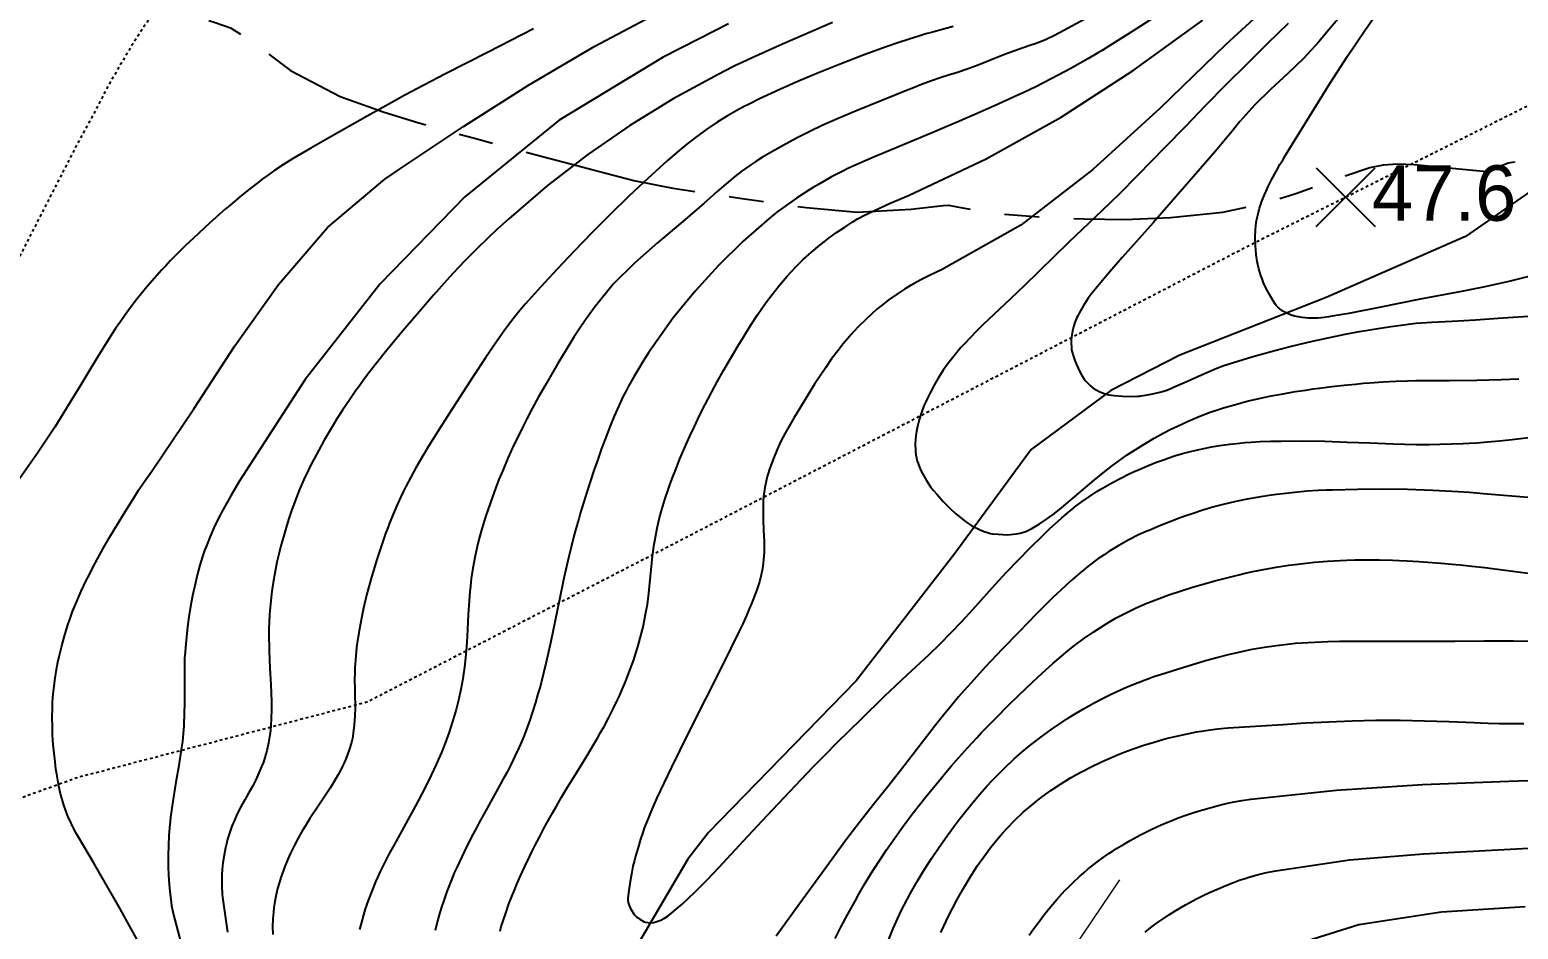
# Model space of a CAD drawing. Header units: millimetres. Extents: x 156921 to 159642, y 477538 to 479586.
# Drawn here: x 157531.8 to 157585.4, y 479142.4 to 479174.8 of the extents above; entities that cross this region are included whole.
import ezdxf

# ---------------------------------------------------------------- set-up
doc = ezdxf.new("R2010")
doc.units = ezdxf.units.MM
doc.header["$MEASUREMENT"] = 0
for name, pattern in [('5M2P5', [7.5, 5, -2.5]), ('A-CENTR01', [2, 1.25, -0.25, 0.25, -0.25]), ('DGN Style 3', [0.047061, 0.033615, -0.013446])]:
    doc.linetypes.add(name, pattern=pattern)
for name, color, linetype, transparency in [('A0023119', 16, '5M2P5', 0.6), ('E0022112', 146, 'Continuous', 0.6), ('F0017111', 94, 'Continuous', 0.6), ('F0017114', 80, 'Continuous', 0.6), ('F0027132', 56, 'Continuous', 0.6), ('F0027217', 56, 'Continuous', 0.6)]:
    doc.layers.add(name, color=color, linetype=linetype, transparency=transparency)
doc.layers.add('용지경계', color=222, linetype='Continuous')
doc.layers.add('평면-임시폴대', color=136, linetype='Continuous', lineweight=9)
doc.styles.add('HM 6_일반문자', font='BAREUNDOTUMPRO1.TTF')

# ---------------------------------------------------------------- blocks, each defined once
blk = doc.blocks.new('F0027217')
at = {"layer": 'F0027217'}
for points in [[(-0.707, 0.707), (0.707, -0.707)], [(-0.707, -0.707), (0.707, 0.707)]]:
    blk.add_lwpolyline(points, dxfattribs=at)

msp = doc.modelspace()

# ---------------------------------------------------------------- linework, layer by layer
at = {"layer": 'A0023119', "linetype": 'DGN Style 3', "transparency": 33554521, "flags": 128}
for points in [[(157579.074, 479330.376), (157578.047, 479326.236), (157577.348, 479322.314), (157576.724, 479316.971), (157576.191, 479312.093), (157576.214, 479307.709), (157576.647, 479303.925), (157577.009, 479300.539), (157577.115, 479296.181), (157577.931, 479291.625), (157578.59, 479287.014), (157579.96, 479282.91), (157581.192, 479279.495), (157582.144, 479277.067), (157583.134, 479274.927), (157583.421, 479273.387), (157583.483, 479272.478), (157583.313, 479271.083), (157582.683, 479267.164), (157581.774, 479264.026), (157580.768, 479261.93), (157578.606, 479258.345), (157577.041, 479255.086), (157575.162, 479250.777), (157573.498, 479244.967), (157571.815, 479238.374), (157570.375, 479233.284), (157568.714, 479228.696), (157567.678, 479226.251), (157562.926, 479217.194), (157560.07, 479213.604), (157558.46, 479211.576), (157557.844, 479210.699), (157557.423, 479209.94), (157557.116, 479209.34), (157556.927, 479208.836), (157556.477, 479206.025), (157556.171, 479204.278), (157554.952, 479200.671), (157552.918, 479197.773), (157552.336, 479197.262), (157547.333, 479194.407), (157545.696, 479193.279), (157544.439, 479192.348), (157543.077, 479190.417), (157542.771, 479189.679), (157541.262, 479184.771), (157540.374, 479182.692), (157537.724, 479177.768), (157535.393, 479174.184), (157534.569, 479172.772), (157534.127, 479171.908), (157533.472, 479170.701), (157533.177, 479170.132), (157531.476, 479166.812), (157531.046, 479166.019), (157530.589, 479165.131), (157529.896, 479163.715), (157524.265, 479156.098), (157523.59, 479155.128), (157522.752, 479153.782), (157522.167, 479152.627), (157521.933, 479151.923), (157521.784, 479151.006), (157521.677, 479143.337)], [(157496.616, 479129.493), (157503.461, 479133.61), (157514.479, 479139.19), (157520.228, 479142.735), (157526.38, 479145.292), (157533.469, 479147.852), (157543.911, 479150.572), (157555.427, 479156.515), (157565.975, 479161.988), (157575.555, 479166.952), (157590.963, 479174.684)]]:
    msp.add_lwpolyline(points, dxfattribs=at)
at = {"layer": 'E0022112', "transparency": 33554521, "flags": 128}
msp.add_lwpolyline([(157595.458, 479175.443), (157590.733, 479172.361), (157583.519, 479167.352), (157578.495, 479165.15), (157573.223, 479163.08), (157570.736, 479161.8), (157567.856, 479159.677), (157565.109, 479155.921), (157561.547, 479151.328), (157557.059, 479146.724), (157556.224, 479145.861), (157555.482, 479144.903), (157552.73, 479140.212), (157552.297, 479139.371), (157551.945, 479137.809), (157552.449, 479136.413), (157555.381, 479131.213), (157562.786, 479118.361), (157571.362, 479106.874)], dxfattribs=at)
at = {"layer": 'F0017111', "transparency": 33554521, "flags": 128}
for points in [[(157577.291, 479176.507), (157574.878, 479174.274), (157572.515, 479171.987), (157570.086, 479169.772), (157567.482, 479167.768), (157564.623, 479166.152), (157564.444, 479166.071), (157564.193, 479165.95), (157563.905, 479165.804), (157563.616, 479165.649), (157563.471, 479165.569), (157563.289, 479165.459), (157563.034, 479165.29), (157562.741, 479165.08), (157562.447, 479164.85), (157562.3, 479164.73), (157562.122, 479164.575), (157561.881, 479164.35), (157561.615, 479164.085), (157561.36, 479163.809), (157561.235, 479163.669), (157561.085, 479163.49), (157560.884, 479163.235), (157560.662, 479162.939), (157560.452, 479162.637), (157560.052, 479162.027), (157559.672, 479161.419), (157559.316, 479160.827), (157558.992, 479160.269), (157558.914, 479160.133), (157558.822, 479159.952), (157558.699, 479159.68), (157558.565, 479159.351), (157558.439, 479158.999), (157558.363, 479158.771), (157558.344, 479158.705), (157558.317, 479158.597), (157558.256, 479158.304), (157558.21, 479157.981), (157558.199, 479157.826), (157558.195, 479157.675), (157558.202, 479157.09), (157558.226, 479156.524), (157558.234, 479156.385), (157558.238, 479156.214), (157558.231, 479155.978), (157558.213, 479155.713), (157558.18, 479155.453), (157558.161, 479155.325), (157558.125, 479155.156), (157558.059, 479154.909), (157557.965, 479154.613), (157557.85, 479154.303), (157557.787, 479154.144), (157557.707, 479153.95), (157557.593, 479153.686), (157557.46, 479153.391), (157557.324, 479153.105), (157556.739, 479151.92), (157556.116, 479150.682), (157555.494, 479149.441), (157554.891, 479148.22), (157554.613, 479147.647), (157554.363, 479147.116), (157554.143, 479146.616), (157554.045, 479146.374), (157553.953, 479146.136), (157553.91, 479146.018), (157553.855, 479145.859), (157553.777, 479145.62), (157553.688, 479145.328), (157553.598, 479145.014), (157553.553, 479144.852), (157553.503, 479144.648), (157553.444, 479144.36), (157553.387, 479144.028), (157553.342, 479143.694), (157553.319, 479143.485), (157553.32, 479143.428), (157553.335, 479143.341), (157553.364, 479143.235), (157553.408, 479143.119), (157553.546, 479142.903), (157553.642, 479142.813), (157553.696, 479142.773), (157553.755, 479142.735), (157553.908, 479142.645), (157553.954, 479142.629), (157554.033, 479142.617), (157554.135, 479142.613), (157554.254, 479142.623), (157554.511, 479142.7), (157554.641, 479142.771), (157554.772, 479142.865), (157554.905, 479142.969), (157555.064, 479143.101), (157555.276, 479143.285), (157555.51, 479143.497), (157555.731, 479143.709), (157556.166, 479144.149), (157556.613, 479144.617), (157557.491, 479145.563), (157558.326, 479146.469), (157559.155, 479147.347), (157560.003, 479148.23), (157560.432, 479148.671), (157560.863, 479149.105), (157561.725, 479149.955), (157562.57, 479150.776), (157562.981, 479151.169), (157563.385, 479151.548), (157564.179, 479152.289), (157564.573, 479152.667), (157564.965, 479153.061), (157565.358, 479153.473), (157565.754, 479153.908), (157566.556, 479154.801), (157566.968, 479155.246), (157567.392, 479155.69), (157567.828, 479156.133), (157568.274, 479156.575), (157568.387, 479156.686), (157568.53, 479156.821), (157568.733, 479157.007), (157568.967, 479157.214), (157569.205, 479157.417), (157569.325, 479157.517), (157569.479, 479157.638), (157569.702, 479157.801), (157569.962, 479157.983), (157570.23, 479158.156), (157570.367, 479158.241), (157570.542, 479158.345), (157570.795, 479158.486), (157571.092, 479158.642), (157571.398, 479158.794), (157571.554, 479158.868), (157571.75, 479158.956), (157572.026, 479159.074), (157572.344, 479159.201), (157572.665, 479159.319), (157572.827, 479159.377), (157573.03, 479159.443), (157573.317, 479159.527), (157573.648, 479159.614), (157573.981, 479159.691), (157574.149, 479159.727), (157574.362, 479159.767), (157574.666, 479159.816), (157575.019, 479159.864), (157575.378, 479159.904), (157575.56, 479159.922), (157575.789, 479159.94), (157576.114, 479159.959), (157576.49, 479159.974), (157576.87, 479159.981), (157577.646, 479159.982), (157578.444, 479159.97), (157579.257, 479159.945), (157580.078, 479159.91), (157580.908, 479159.876), (157581.743, 479159.858), (157581.953, 479159.856), (157582.217, 479159.856), (157582.587, 479159.862), (157583.012, 479159.873), (157583.44, 479159.891), (157583.654, 479159.902), (157583.925, 479159.919), (157584.308, 479159.949), (157584.749, 479159.988), (157585.196, 479160.035), (157586.099, 479160.141)], [(157535.937, 479141.433), (157535.012, 479143.115), (157534.055, 479144.779), (157533.507, 479145.7), (157533.436, 479145.821), (157533.352, 479145.976), (157533.245, 479146.196), (157533.133, 479146.453), (157533.033, 479146.714), (157532.986, 479146.846), (157532.933, 479147.014), (157532.868, 479147.255), (157532.803, 479147.536), (157532.749, 479147.823), (157532.726, 479147.968), (157532.699, 479148.153), (157532.665, 479148.416), (157532.631, 479148.721), (157532.603, 479149.032), (157532.59, 479149.189), (157532.579, 479149.389), (157532.57, 479149.676), (157532.566, 479150.009), (157532.572, 479150.351), (157532.577, 479150.524), (157532.591, 479150.745), (157532.623, 479151.063), (157532.671, 479151.434), (157532.735, 479151.817), (157532.771, 479152.011), (157532.823, 479152.254), (157532.909, 479152.596), (157533.018, 479152.989), (157533.143, 479153.384), (157533.209, 479153.582), (157533.299, 479153.829), (157533.438, 479154.172), (157533.608, 479154.563), (157533.794, 479154.952), (157533.891, 479155.146), (157534.017, 479155.39), (157534.201, 479155.733), (157534.418, 479156.128), (157534.646, 479156.525), (157535.107, 479157.3), (157535.564, 479158.032), (157535.678, 479158.209), (157535.853, 479158.468), (157536.153, 479158.888), (157537.669, 479161.138), (157539.15, 479163.41), (157540.718, 479165.624), (157542.49, 479167.675), (157544.561, 479169.42), (157545.087, 479169.78), (157547.392, 479171.323), (157549.732, 479172.812), (157552.122, 479174.219), (157554.575, 479175.513)], [(157570.219, 479175.416), (157569.036, 479174.784), (157568.703, 479174.608), (157568.394, 479174.46), (157568.139, 479174.35), (157567.971, 479174.287), (157567.846, 479174.248), (157567.567, 479174.156), (157567.232, 479174.036), (157566.9, 479173.912), (157566.631, 479173.808), (157566.393, 479173.713), (157565.944, 479173.538), (157565.547, 479173.391), (157565.237, 479173.282), (157565.045, 479173.221), (157564.913, 479173.183), (157564.618, 479173.09), (157564.262, 479172.965), (157563.908, 479172.834), (157563.621, 479172.721), (157563.367, 479172.618), (157561.589, 479171.895), (157560.899, 479171.608), (157560.352, 479171.369), (157559.875, 479171.145), (157559.397, 479170.903), (157558.914, 479170.642), (157558.421, 479170.36), (157558.173, 479170.211), (157557.928, 479170.055), (157557.715, 479169.913), (157557.564, 479169.808), (157557.445, 479169.722), (157557.179, 479169.518), (157556.859, 479169.255), (157556.54, 479168.983), (157556.282, 479168.755), (157556.053, 479168.549), (157555.226, 479167.833), (157554.387, 479167.131), (157553.565, 479166.41), (157552.791, 479165.638), (157552.103, 479164.788), (157551.79, 479164.345), (157551.538, 479163.977), (157551.376, 479163.73), (157551.26, 479163.543), (157550.795, 479162.78), (157550.331, 479161.98), (157550.101, 479161.568), (157549.874, 479161.15), (157549.678, 479160.779), (157549.539, 479160.511), (157549.43, 479160.293), (157549.211, 479159.843), (157548.994, 479159.363), (157548.805, 479158.921), (157548.67, 479158.588), (157548.563, 479158.31), (157548.362, 479157.766), (157548.186, 479157.248), (157548.05, 479156.812), (157547.967, 479156.515), (157547.911, 479156.288), (157547.809, 479155.839), (157547.727, 479155.398), (157547.669, 479155.018), (157547.639, 479154.752), (157547.623, 479154.543), (157547.565, 479153.721), (157547.522, 479152.929), (157547.498, 479152.543), (157547.464, 479152.159), (157547.428, 479151.826), (157547.395, 479151.589), (157547.365, 479151.401), (157547.298, 479151.023), (157547.214, 479150.641), (157547.13, 479150.304), (157547.061, 479150.062), (157546.999, 479149.867), (157546.87, 479149.477), (157546.727, 479149.089), (157546.594, 479148.751), (157546.492, 479148.511), (157546.405, 479148.319), (157546.228, 479147.938), (157546.044, 479147.563), (157545.88, 479147.237), (157545.759, 479147.007), (157545.66, 479146.826), (157544.888, 479145.421), (157544.705, 479145.084), (157544.533, 479144.748), (157544.39, 479144.456), (157544.294, 479144.248), (157544.222, 479144.083), (157544.082, 479143.75), (157543.955, 479143.411), (157543.852, 479143.111), (157543.785, 479142.894), (157543.736, 479142.717), (157543.647, 479142.365)], [(157585.949, 479165.945), (157585.078, 479165.735), (157584.216, 479165.543), (157583.377, 479165.375), (157581.823, 479165.079), (157580.469, 479164.811), (157579.306, 479164.579), (157578.789, 479164.489), (157578.574, 479164.456), (157578.426, 479164.437), (157578.312, 479164.424), (157578.197, 479164.413), (157578.08, 479164.408), (157577.844, 479164.413), (157577.634, 479164.432), (157577.481, 479164.457), (157577.356, 479164.485), (157577.235, 479164.519), (157577.121, 479164.562), (157576.913, 479164.68), (157576.824, 479164.747), (157576.751, 479164.811), (157576.697, 479164.865), (157576.668, 479164.901), (157576.581, 479165.038), (157576.45, 479165.259), (157576.333, 479165.485), (157576.24, 479165.684), (157576.182, 479165.829), (157576.141, 479165.946), (157576.102, 479166.065), (157576.068, 479166.189), (157576.01, 479166.45), (157575.972, 479166.691), (157575.954, 479166.873), (157575.946, 479167.026), (157575.939, 479167.325), (157575.951, 479167.608), (157575.974, 479167.846), (157575.985, 479167.928), (157575.993, 479167.976), (157576.029, 479168.129), (157576.095, 479168.377), (157576.18, 479168.63), (157576.266, 479168.855), (157576.338, 479169.019), (157576.402, 479169.152), (157576.539, 479169.422), (157576.689, 479169.702), (157576.83, 479169.952), (157576.939, 479170.137), (157577.031, 479170.288), (157577.806, 479171.554), (157578.214, 479172.215), (157578.631, 479172.872), (157579.267, 479173.854), (157579.894, 479174.78), (157580.252, 479175.3)], [(157549.915, 479174.845), (157549.096, 479174.419), (157548.284, 479174.003), (157546.722, 479173.209), (157545.983, 479172.828), (157545.276, 479172.45), (157544.59, 479172.072), (157543.914, 479171.689), (157542.566, 479170.925), (157541.894, 479170.543), (157541.232, 479170.154), (157540.908, 479169.955), (157540.593, 479169.747), (157540.322, 479169.559), (157540.134, 479169.421), (157539.986, 479169.307), (157539.692, 479169.076), (157539.399, 479168.84), (157539.143, 479168.629), (157538.962, 479168.475), (157538.817, 479168.349), (157538.236, 479167.834), (157537.652, 479167.296), (157537.362, 479167.018), (157537.076, 479166.736), (157536.829, 479166.484), (157536.656, 479166.302), (157536.519, 479166.154), (157536.249, 479165.856), (157535.988, 479165.553), (157535.766, 479165.285), (157535.612, 479165.091), (157535.492, 479164.933), (157535.258, 479164.619), (157535.034, 479164.306), (157534.845, 479164.032), (157534.715, 479163.836), (157534.616, 479163.68), (157534.236, 479163.07), (157533.888, 479162.492), (157533.564, 479161.947), (157533.253, 479161.436), (157532.951, 479160.951), (157532.655, 479160.484), (157532.063, 479159.575), (157531.213, 479158.38)], [(157556.943, 479175.021), (157555.861, 479174.474), (157554.587, 479173.824), (157550.845, 479171.549), (157547.446, 479168.786), (157544.393, 479165.644), (157541.681, 479162.202), (157539.307, 479158.52), (157539.006, 479158.003), (157538.694, 479157.452), (157538.614, 479157.31), (157538.519, 479157.125), (157538.392, 479156.856), (157538.253, 479156.537), (157538.122, 479156.205), (157538.058, 479156.035), (157537.984, 479155.817), (157537.89, 479155.504), (157537.79, 479155.138), (157537.701, 479154.76), (157537.659, 479154.569), (157537.612, 479154.333), (157537.554, 479154.008), (157537.495, 479153.641), (157537.446, 479153.282), (157537.376, 479152.665), (157537.34, 479152.243), (157537.336, 479152.162), (157537.332, 479152.041), (157537.328, 479151.841), (157537.329, 479151.282), (157537.33, 479150.652), (157537.319, 479150.037), (157537.315, 479149.885), (157537.306, 479149.697), (157537.286, 479149.437), (157537.256, 479149.144), (157537.218, 479148.855), (157537.127, 479148.276), (157537.026, 479147.682), (157536.924, 479147.066), (157536.834, 479146.42), (157536.814, 479146.255), (157536.792, 479146.045), (157536.77, 479145.745), (157536.752, 479145.397), (157536.744, 479145.043), (157536.743, 479144.864), (157536.746, 479144.641), (157536.76, 479144.33), (157536.784, 479143.977), (157536.819, 479143.625), (157536.839, 479143.45), (157536.87, 479143.236), (157536.92, 479142.943), (157537.259, 479141.67)], [(157560.693, 479175.077), (157558.892, 479174.288), (157557.804, 479173.803), (157557.436, 479173.634), (157557.228, 479173.536), (157557.101, 479173.473), (157556.569, 479173.199), (157554.956, 479172.316), (157553.39, 479171.352), (157551.875, 479170.309), (157550.418, 479169.188), (157549.023, 479167.99), (157548.6, 479167.605), (157548.316, 479167.341), (157548.133, 479167.167), (157548, 479167.037), (157547.73, 479166.77), (157547.456, 479166.489), (157547.212, 479166.234), (157547.035, 479166.043), (157546.892, 479165.885), (157546.314, 479165.239), (157545.729, 479164.566), (157545.147, 479163.879), (157544.579, 479163.191), (157544.302, 479162.846), (157544.033, 479162.499), (157543.801, 479162.194), (157543.64, 479161.975), (157543.514, 479161.799), (157543.267, 479161.445), (157543.029, 479161.089), (157542.828, 479160.776), (157542.689, 479160.552), (157542.582, 479160.371), (157542.372, 479160.01), (157542.173, 479159.652), (157542.006, 479159.34), (157541.893, 479159.119), (157541.807, 479158.943), (157541.639, 479158.589), (157541.484, 479158.234), (157541.356, 479157.921), (157541.271, 479157.697), (157541.208, 479157.517), (157541.085, 479157.152), (157540.97, 479156.777), (157540.873, 479156.444), (157540.809, 479156.2), (157540.76, 479156.001), (157540.668, 479155.607), (157540.59, 479155.219), (157540.529, 479154.883), (157540.494, 479154.646), (157540.471, 479154.46), (157540.43, 479154.092), (157540.4, 479153.735), (157540.383, 479153.431), (157540.377, 479153.221), (157540.377, 479153.057), (157540.385, 479152.412), (157540.411, 479151.791), (157540.442, 479151.184), (157540.468, 479150.585), (157540.473, 479150.287), (157540.464, 479149.989), (157540.448, 479149.728), (157540.43, 479149.541), (157540.409, 479149.391), (157540.361, 479149.097), (157540.298, 479148.812), (157540.232, 479148.569), (157540.176, 479148.402), (157540.125, 479148.272), (157540.019, 479148.015), (157539.903, 479147.764), (157539.795, 479147.55), (157539.712, 479147.4), (157539.642, 479147.283), (157539.506, 479147.048), (157539.378, 479146.813), (157539.272, 479146.606), (157539.201, 479146.458), (157539.147, 479146.339), (157539.045, 479146.096), (157538.956, 479145.845), (157538.886, 479145.619), (157538.842, 479145.453), (157538.813, 479145.316), (157538.76, 479145.042), (157538.72, 479144.768), (157538.694, 479144.527), (157538.684, 479144.354), (157538.68, 479144.216), (157538.681, 479143.932), (157538.697, 479143.635), (157538.722, 479143.366), (157538.889, 479142.274)], [(157572.267, 479175.238), (157571.37, 479174.66), (157570.66, 479174.213), (157570.423, 479174.067), (157570.292, 479173.988), (157569.9, 479173.76), (157569.263, 479173.401), (157568.607, 479173.053), (157568.022, 479172.755), (157567.593, 479172.549), (157567.243, 479172.387), (157566.537, 479172.067), (157565.823, 479171.751), (157565.192, 479171.477), (157564.737, 479171.284), (157564.368, 479171.131), (157562.208, 479170.23), (157561.872, 479170.085), (157561.55, 479169.94), (157561.277, 479169.813), (157561.091, 479169.722), (157560.947, 479169.649), (157560.665, 479169.501), (157560.393, 479169.352), (157560.162, 479169.22), (157560.004, 479169.125), (157559.881, 479169.047), (157559.399, 479168.735), (157558.936, 479168.413), (157558.693, 479168.229), (157558.415, 479168.001), (157557.474, 479167.182), (157556.582, 479166.309), (157555.742, 479165.387), (157554.956, 479164.418), (157554.227, 479163.405), (157554.06, 479163.158), (157553.974, 479163.028), (157553.865, 479162.856), (157553.709, 479162.599), (157553.529, 479162.289), (157553.346, 479161.96), (157553.254, 479161.79), (157553.142, 479161.571), (157552.992, 479161.253), (157552.826, 479160.88), (157552.668, 479160.492), (157552.591, 479160.295), (157552.497, 479160.049), (157552.371, 479159.705), (157552.231, 479159.313), (157552.096, 479158.921), (157551.842, 479158.141), (157551.604, 479157.366), (157551.547, 479157.173), (157551.478, 479156.931), (157551.386, 479156.592), (157551.284, 479156.204), (157551.188, 479155.816), (157551.009, 479155.041), (157550.848, 479154.271), (157550.538, 479152.75), (157550.372, 479152.001), (157550.188, 479151.265), (157550.14, 479151.082), (157550.078, 479150.859), (157549.988, 479150.554), (157549.882, 479150.214), (157549.773, 479149.884), (157549.717, 479149.721), (157549.643, 479149.521), (157549.533, 479149.247), (157549.4, 479148.939), (157549.26, 479148.638), (157549.188, 479148.489), (157549.095, 479148.304), (157548.961, 479148.045), (157548.804, 479147.751), (157548.641, 479147.458), (157548.303, 479146.852), (157547.947, 479146.201), (157547.856, 479146.033), (157547.743, 479145.82), (157547.589, 479145.517), (157547.415, 479145.166), (157547.244, 479144.809), (157547.16, 479144.629), (157547.061, 479144.405), (157546.931, 479144.093), (157546.793, 479143.737), (157546.667, 479143.382), (157546.607, 479143.206), (157546.539, 479142.985), (157546.457, 479142.678), (157546.374, 479142.327)], [(157548.709, 479142.313), (157548.755, 479142.472), (157548.817, 479142.674), (157548.913, 479142.958), (157549.031, 479143.287), (157549.161, 479143.62), (157549.228, 479143.787), (157549.317, 479143.998), (157549.449, 479144.297), (157549.606, 479144.642), (157549.771, 479144.991), (157549.857, 479145.167), (157549.967, 479145.388), (157550.127, 479145.698), (157550.316, 479146.054), (157550.513, 479146.413), (157550.613, 479146.592), (157550.742, 479146.817), (157550.928, 479147.133), (157551.145, 479147.495), (157551.369, 479147.858), (157551.812, 479148.579), (157552.234, 479149.29), (157552.336, 479149.466), (157552.458, 479149.684), (157552.618, 479149.983), (157552.79, 479150.32), (157552.949, 479150.651), (157553.025, 479150.815), (157553.115, 479151.019), (157553.233, 479151.301), (157553.359, 479151.621), (157553.475, 479151.938), (157553.53, 479152.096), (157553.594, 479152.292), (157553.677, 479152.565), (157553.765, 479152.875), (157553.843, 479153.184), (157553.88, 479153.337), (157553.921, 479153.528), (157553.972, 479153.792), (157554.022, 479154.09), (157554.062, 479154.386), (157554.128, 479154.976), (157554.183, 479155.573), (157554.195, 479155.723), (157554.217, 479155.915), (157554.256, 479156.189), (157554.31, 479156.509), (157554.376, 479156.838), (157554.412, 479157.004), (157554.464, 479157.215), (157554.547, 479157.516), (157554.652, 479157.866), (157554.771, 479158.223), (157554.834, 479158.404), (157554.918, 479158.633), (157555.043, 479158.958), (157555.196, 479159.335), (157555.359, 479159.718), (157555.443, 479159.912), (157555.553, 479160.155), (157555.715, 479160.499), (157555.907, 479160.896), (157556.108, 479161.297), (157556.211, 479161.498), (157556.345, 479161.751), (157556.539, 479162.109), (157556.767, 479162.52), (157557.005, 479162.934), (157557.125, 479163.142), (157557.278, 479163.398), (157557.494, 479163.749), (157557.744, 479164.144), (157557.997, 479164.531), (157558.124, 479164.722), (157558.286, 479164.952), (157558.518, 479165.262), (157558.789, 479165.603), (157559.066, 479165.927), (157559.206, 479166.085), (157559.384, 479166.273), (157559.64, 479166.521), (157559.936, 479166.791), (157560.24, 479167.042), (157560.393, 479167.163), (157560.582, 479167.307), (157560.842, 479167.494), (157561.136, 479167.696), (157561.425, 479167.882), (157561.603, 479167.993), (157561.671, 479168.03), (157561.801, 479168.097), (157562.215, 479168.298), (157562.774, 479168.551), (157563.442, 479168.834), (157566.241, 479170.151), (157568.941, 479171.66), (157571.541, 479173.335), (157574.047, 479175.15)], [(157578.931, 479175.209), (157578.578, 479174.796), (157578.228, 479174.375), (157577.68, 479173.778), (157577.096, 479173.217), (157576.501, 479172.666), (157575.92, 479172.101), (157575.38, 479171.498), (157575.103, 479171.155), (157574.504, 479170.432), (157573.957, 479169.791), (157573.39, 479169.143), (157572.253, 479167.853), (157571.14, 479166.595), (157570.611, 479165.99), (157570.13, 479165.413), (157570.019, 479165.272), (157569.915, 479165.129), (157569.728, 479164.84), (157569.584, 479164.585), (157569.537, 479164.492), (157569.511, 479164.437), (157569.437, 479164.249), (157569.385, 479164.099), (157569.346, 479163.948), (157569.307, 479163.645), (157569.305, 479163.502), (157569.31, 479163.378), (157569.319, 479163.282), (157569.33, 479163.225), (157569.388, 479163.032), (157569.437, 479162.882), (157569.491, 479162.74), (157569.611, 479162.479), (157569.674, 479162.367), (157569.73, 479162.273), (157569.775, 479162.205), (157569.804, 479162.167), (157569.909, 479162.054), (157569.996, 479161.968), (157570.093, 479161.892), (157570.312, 479161.766), (157570.425, 479161.717), (157570.528, 479161.68), (157570.611, 479161.655), (157570.664, 479161.644), (157570.855, 479161.621), (157571.156, 479161.595), (157571.444, 479161.588), (157571.687, 479161.594), (157571.772, 479161.599), (157571.822, 479161.604), (157571.983, 479161.629), (157572.24, 479161.677), (157572.494, 479161.741), (157572.714, 479161.808), (157572.87, 479161.865), (157572.993, 479161.917), (157573.494, 479162.135), (157574.005, 479162.372), (157574.272, 479162.492), (157574.553, 479162.606), (157574.809, 479162.702), (157575, 479162.767), (157575.159, 479162.816), (157575.816, 479163.014), (157576.511, 479163.211), (157576.872, 479163.307), (157577.24, 479163.4), (157577.998, 479163.576), (157579.176, 479163.829), (157579.694, 479163.926), (157580.439, 479164.05), (157580.843, 479164.113), (157581.195, 479164.163), (157581.467, 479164.198), (157581.632, 479164.216), (157581.743, 479164.225), (157582.289, 479164.263), (157583.038, 479164.305), (157583.877, 479164.353), (157584.694, 479164.409), (157586.314, 479164.521)], [(157585.925, 479157.929), (157584.155, 479158.081), (157583.929, 479158.101), (157583.647, 479158.124), (157583.25, 479158.151), (157582.796, 479158.178), (157582.341, 479158.199), (157581.433, 479158.229), (157580.531, 479158.239), (157579.629, 479158.234), (157578.719, 479158.214), (157578.49, 479158.208), (157578.207, 479158.194), (157577.814, 479158.167), (157577.368, 479158.128), (157576.927, 479158.079), (157576.707, 479158.052), (157576.437, 479158.014), (157576.066, 479157.955), (157575.649, 479157.88), (157575.24, 479157.798), (157575.037, 479157.755), (157574.787, 479157.696), (157574.441, 479157.603), (157574.05, 479157.487), (157573.665, 479157.36), (157573.474, 479157.293), (157573.234, 479157.206), (157572.9, 479157.079), (157572.518, 479156.929), (157572.136, 479156.772), (157571.945, 479156.692), (157571.71, 479156.583), (157571.386, 479156.417), (157571.021, 479156.214), (157570.663, 479155.994), (157570.486, 479155.88), (157570.267, 479155.728), (157569.965, 479155.501), (157569.625, 479155.228), (157569.291, 479154.937), (157569.126, 479154.787), (157568.923, 479154.599), (157568.646, 479154.335), (157568.336, 479154.034), (157568.035, 479153.733), (157567.434, 479153.118), (157566.819, 479152.48), (157566.2, 479151.821), (157565.585, 479151.142), (157565.431, 479150.97), (157565.243, 479150.752), (157564.984, 479150.445), (157564.693, 479150.09), (157564.409, 479149.731), (157563.281, 479148.273), (157562.722, 479147.555), (157562.176, 479146.872), (157561.657, 479146.218), (157561.179, 479145.586), (157560.319, 479144.407), (157559.512, 479143.295), (157558.67, 479142.125)], [(157560.793, 479142.042), (157560.998, 479142.447), (157561.249, 479142.924), (157561.52, 479143.418), (157561.661, 479143.669), (157561.837, 479143.972), (157562.083, 479144.375), (157562.363, 479144.818), (157562.643, 479145.236), (157563.162, 479145.975), (157563.392, 479146.29), (157563.602, 479146.568), (157564.057, 479147.145), (157564.624, 479147.836), (157564.78, 479148.023), (157564.977, 479148.254), (157565.256, 479148.573), (157565.579, 479148.934), (157565.907, 479149.289), (157566.072, 479149.466), (157566.291, 479149.694), (157566.617, 479150.027), (157567.009, 479150.42), (157567.426, 479150.83), (157567.641, 479151.038), (157567.901, 479151.285), (157568.253, 479151.607), (157568.642, 479151.953), (157569.015, 479152.271), (157569.198, 479152.422), (157569.427, 479152.603), (157569.75, 479152.843), (157570.122, 479153.103), (157570.495, 479153.346), (157570.683, 479153.464), (157570.92, 479153.601), (157571.254, 479153.777), (157571.64, 479153.964), (157572.031, 479154.131), (157572.227, 479154.21), (157572.475, 479154.304), (157572.826, 479154.43), (157573.23, 479154.567), (157573.639, 479154.696), (157573.845, 479154.758), (157574.106, 479154.834), (157574.478, 479154.936), (157574.909, 479155.05), (157575.348, 479155.159), (157575.569, 479155.212), (157575.848, 479155.274), (157576.241, 479155.351), (157576.694, 479155.431), (157577.152, 479155.501), (157577.382, 479155.533), (157577.67, 479155.568), (157578.075, 479155.608), (157578.538, 479155.645), (157579.004, 479155.672), (157579.237, 479155.682), (157579.53, 479155.691), (157579.941, 479155.695), (157580.411, 479155.694), (157580.884, 479155.683), (157581.121, 479155.675), (157581.418, 479155.662), (157581.834, 479155.638), (157582.312, 479155.606), (157582.79, 479155.567), (157583.03, 479155.546), (157583.328, 479155.517), (157583.742, 479155.472), (157584.212, 479155.417), (157584.678, 479155.357), (157586.507, 479155.12)], [(157562.715, 479141.981), (157562.887, 479142.404), (157563.05, 479142.774), (157563.176, 479143.038), (157563.284, 479143.25), (157563.507, 479143.672), (157563.746, 479144.093), (157563.965, 479144.46), (157564.13, 479144.721), (157564.268, 479144.93), (157564.547, 479145.341), (157564.829, 479145.743), (157565.08, 479146.088), (157565.261, 479146.328), (157565.408, 479146.517), (157565.704, 479146.886), (157566.002, 479147.239), (157566.265, 479147.538), (157566.455, 479147.742), (157566.608, 479147.9), (157566.919, 479148.209), (157567.239, 479148.508), (157567.526, 479148.762), (157567.736, 479148.937), (157567.908, 479149.073), (157568.257, 479149.341), (157568.616, 479149.6), (157568.937, 479149.821), (157569.171, 479149.975), (157569.363, 479150.094), (157569.748, 479150.325), (157570.136, 479150.543), (157570.478, 479150.723), (157570.725, 479150.844), (157570.923, 479150.936), (157571.321, 479151.112), (157571.719, 479151.275), (157572.067, 479151.409), (157572.317, 479151.497), (157572.517, 479151.562), (157573.323, 479151.819), (157574.141, 479152.064), (157574.557, 479152.18), (157574.976, 479152.286), (157575.347, 479152.372), (157575.615, 479152.429), (157575.831, 479152.47), (157576.267, 479152.547), (157576.709, 479152.611), (157577.102, 479152.659), (157577.387, 479152.686), (157577.617, 479152.702), (157578.082, 479152.731), (157578.555, 479152.752), (157578.973, 479152.764), (157579.277, 479152.769), (157579.523, 479152.769), (157581.023, 479152.764), (157582.071, 479152.76), (157583.133, 479152.765), (157584.197, 479152.773), (157585.253, 479152.771), (157585.776, 479152.764)], [(157567.789, 479142.164), (157567.957, 479142.402), (157568.118, 479142.622), (157568.245, 479142.788), (157568.355, 479142.928), (157568.572, 479143.197), (157568.783, 479143.446), (157568.964, 479143.65), (157569.09, 479143.784), (157569.188, 479143.884), (157569.387, 479144.079), (157569.591, 479144.267), (157569.772, 479144.427), (157569.904, 479144.538), (157570.012, 479144.624), (157570.232, 479144.793), (157570.46, 479144.959), (157570.665, 479145.103), (157570.816, 479145.203), (157570.94, 479145.282), (157571.188, 479145.435), (157571.434, 479145.58), (157571.649, 479145.701), (157571.802, 479145.782), (157571.923, 479145.844), (157572.167, 479145.964), (157572.412, 479146.078), (157572.627, 479146.175), (157572.782, 479146.24), (157572.906, 479146.29), (157573.163, 479146.39), (157573.438, 479146.489), (157573.691, 479146.574), (157573.882, 479146.634), (157574.043, 479146.682), (157574.354, 479146.772), (157574.647, 479146.85), (157574.89, 479146.91), (157575.053, 479146.947), (157575.176, 479146.971), (157575.449, 479147.018), (157575.776, 479147.063), (157578.868, 479147.396), (157581.972, 479147.594), (157585.08, 479147.715), (157588.189, 479147.82)], [(157571.965, 479142.269), (157572.179, 479142.437), (157572.368, 479142.581), (157572.505, 479142.68), (157572.617, 479142.756), (157572.842, 479142.907), (157573.073, 479143.052), (157573.279, 479143.177), (157573.429, 479143.262), (157573.551, 479143.329), (157573.8, 479143.461), (157574.058, 479143.59), (157574.29, 479143.701), (157574.46, 479143.778), (157574.6, 479143.839), (157574.879, 479143.956), (157575.157, 479144.064), (157575.399, 479144.153), (157575.572, 479144.212), (157575.709, 479144.256), (157576.006, 479144.34), (157576.349, 479144.418), (157576.68, 479144.481), (157579.332, 479144.875), (157582.005, 479145.101), (157584.684, 479145.243), (157587.363, 479145.383)], [(157585.67, 479143.187), (157582.657, 479142.992), (157579.673, 479142.537), (157576.796, 479141.632)]]:
    msp.add_lwpolyline(points, dxfattribs=at)
at = {"layer": 'F0017114', "transparency": 33554521, "flags": 128}
for points in [[(157565.042, 479174.927), (157564.26, 479174.713), (157564.061, 479174.657), (157563.81, 479174.582), (157563.456, 479174.471), (157563.047, 479174.337), (157562.634, 479174.194), (157561.803, 479173.89), (157560.968, 479173.567), (157560.135, 479173.228), (157559.307, 479172.878), (157559.1, 479172.79), (157558.844, 479172.677), (157558.489, 479172.514), (157558.088, 479172.325), (157557.69, 479172.131), (157557.493, 479172.033), (157557.25, 479171.902), (157556.916, 479171.707), (157556.539, 479171.473), (157556.169, 479171.222), (157555.987, 479171.094), (157555.76, 479170.926), (157555.445, 479170.679), (157555.088, 479170.387), (157554.735, 479170.082), (157554.038, 479169.451), (157553.353, 479168.808), (157552.68, 479168.154), (157552.022, 479167.491), (157551.382, 479166.829), (157550.765, 479166.18), (157550.175, 479165.541), (157549.617, 479164.91), (157549.481, 479164.753), (157549.318, 479164.556), (157549.098, 479164.277), (157548.856, 479163.957), (157548.626, 479163.633), (157548.181, 479162.977), (157547.746, 479162.309), (157546.888, 479160.982), (157546.467, 479160.328), (157546.059, 479159.673), (157545.958, 479159.509), (157545.837, 479159.303), (157545.673, 479159.013), (157545.491, 479158.68), (157545.318, 479158.345), (157545.233, 479158.177), (157545.132, 479157.968), (157544.999, 479157.677), (157544.856, 479157.346), (157544.723, 479157.016), (157544.66, 479156.852), (157544.583, 479156.647), (157544.482, 479156.362), (157544.372, 479156.037), (157544.268, 479155.714), (157544.076, 479155.069), (157543.901, 479154.422), (157543.859, 479154.261), (157543.811, 479154.06), (157543.749, 479153.78), (157543.685, 479153.461), (157543.628, 479153.144), (157543.601, 479152.986), (157543.572, 479152.793), (157543.539, 479152.53), (157543.508, 479152.237), (157543.486, 479151.952), (157543.478, 479151.812), (157543.471, 479151.63), (157543.467, 479151.364), (157543.469, 479151.05), (157543.478, 479150.722), (157543.484, 479150.554), (157543.485, 479150.349), (157543.475, 479150.068), (157543.452, 479149.753), (157543.415, 479149.446), (157543.387, 479149.257), (157543.375, 479149.201), (157543.352, 479149.107), (157543.273, 479148.845), (157543.164, 479148.547), (157543.099, 479148.398), (157543.028, 479148.251), (157542.953, 479148.103), (157542.861, 479147.93), (157542.733, 479147.703), (157542.587, 479147.462), (157542.443, 479147.242), (157542.153, 479146.814), (157541.857, 479146.369), (157541.782, 479146.255), (157541.691, 479146.11), (157541.568, 479145.901), (157541.431, 479145.658), (157541.3, 479145.409), (157541.235, 479145.283), (157541.159, 479145.123), (157541.059, 479144.898), (157540.953, 479144.637), (157540.854, 479144.374), (157540.808, 479144.241), (157540.755, 479144.075), (157540.692, 479143.841), (157540.63, 479143.572), (157540.58, 479143.302), (157540.558, 479143.166), (157540.537, 479142.995), (157540.52, 479142.751), (157540.512, 479142.471), (157540.518, 479142.186)], [(157577.125, 479175.031), (157576.378, 479174.308), (157575.634, 479173.573), (157574.883, 479172.822), (157574.136, 479172.064), (157573.406, 479171.315), (157572.696, 479170.581), (157571.691, 479169.549), (157571.042, 479168.899), (157570.409, 479168.286), (157569.218, 479167.145), (157568.137, 479166.088), (157567.623, 479165.586), (157567.114, 479165.103), (157566.121, 479164.169), (157565.883, 479163.938), (157565.655, 479163.705), (157565.462, 479163.5), (157565.329, 479163.352), (157565.227, 479163.233), (157565.029, 479162.993), (157564.843, 479162.749), (157564.689, 479162.531), (157564.587, 479162.374), (157564.509, 479162.246), (157564.361, 479161.992), (157564.226, 479161.742), (157564.117, 479161.525), (157564.046, 479161.372), (157563.995, 479161.251), (157563.899, 479161.003), (157563.819, 479160.742), (157563.759, 479160.505), (157563.724, 479160.327), (157563.702, 479160.18), (157563.685, 479160.034), (157563.677, 479159.89), (157563.688, 479159.609), (157563.704, 479159.48), (157563.723, 479159.369), (157563.741, 479159.285), (157563.755, 479159.235), (157563.819, 479159.073), (157563.874, 479158.944), (157563.936, 479158.814), (157564.083, 479158.557), (157564.231, 479158.333), (157564.289, 479158.253), (157564.327, 479158.206), (157564.465, 479158.047), (157564.691, 479157.798), (157564.929, 479157.56), (157565.146, 479157.359), (157565.307, 479157.22), (157565.441, 479157.114), (157565.577, 479157.013), (157565.718, 479156.923), (157566.015, 479156.777), (157566.16, 479156.721), (157566.288, 479156.679), (157566.389, 479156.651), (157566.452, 479156.639), (157566.668, 479156.616), (157566.839, 479156.604), (157567.004, 479156.603), (157567.318, 479156.634), (157567.459, 479156.661), (157567.578, 479156.691), (157567.668, 479156.719), (157567.72, 479156.74), (157567.883, 479156.829), (157568.146, 479156.983), (157568.412, 479157.158), (157568.647, 479157.327), (157568.817, 479157.46), (157568.955, 479157.576), (157570.131, 479158.57), (157570.452, 479158.834), (157570.789, 479159.094), (157571.096, 479159.319), (157571.324, 479159.478), (157571.513, 479159.603), (157571.896, 479159.847), (157572.289, 479160.079), (157572.64, 479160.274), (157572.896, 479160.407), (157573.105, 479160.508), (157573.524, 479160.701), (157573.945, 479160.877), (157574.315, 479161.019), (157574.58, 479161.11), (157574.793, 479161.176), (157575.22, 479161.302), (157575.649, 479161.415), (157576.024, 479161.506), (157576.293, 479161.564), (157576.509, 479161.606), (157576.941, 479161.686), (157577.376, 479161.76), (157577.758, 479161.82), (157578.032, 479161.859), (157578.253, 479161.888), (157578.697, 479161.943), (157579.148, 479161.994), (157579.547, 479162.035), (157579.836, 479162.062), (157580.07, 479162.081), (157580.539, 479162.115), (157581.012, 479162.14), (157581.428, 479162.155), (157581.727, 479162.16), (157581.967, 479162.161), (157582.937, 479162.167), (157583.921, 479162.179), (157584.799, 479162.197), (157585.447, 479162.221)], [(157564.601, 479142.26), (157564.794, 479142.67), (157564.893, 479142.875), (157565.021, 479143.127), (157565.208, 479143.475), (157565.428, 479143.868), (157565.657, 479144.253), (157565.774, 479144.444), (157565.926, 479144.676), (157566.147, 479144.991), (157566.409, 479145.34), (157566.682, 479145.676), (157566.822, 479145.841), (157567.002, 479146.038), (157567.263, 479146.303), (157567.572, 479146.593), (157567.892, 479146.867), (157568.055, 479147), (157568.264, 479147.161), (157568.565, 479147.375), (157568.918, 479147.61), (157569.28, 479147.833), (157569.464, 479147.941), (157569.696, 479148.069), (157570.023, 479148.237), (157570.4, 479148.417), (157570.779, 479148.583), (157570.97, 479148.662), (157571.208, 479148.756), (157571.54, 479148.878), (157571.92, 479149.009), (157572.298, 479149.128), (157572.487, 479149.185), (157572.723, 479149.25), (157573.055, 479149.332), (157573.435, 479149.416), (157573.815, 479149.489), (157574.006, 479149.522), (157574.245, 479149.558), (157574.581, 479149.599), (157574.966, 479149.639), (157575.353, 479149.667), (157576.937, 479149.764), (157577.753, 479149.814), (157578.585, 479149.858), (157579.431, 479149.892), (157580.291, 479149.911), (157581.162, 479149.912), (157582.043, 479149.896), (157582.932, 479149.867), (157583.829, 479149.828), (157584.055, 479149.817), (157584.336, 479149.806), (157584.728, 479149.798), (157585.175, 479149.794), (157585.62, 479149.798)]]:
    msp.add_lwpolyline(points, dxfattribs=at)
at = {"layer": '용지경계', "linetype": 'A-CENTR01', "ltscale": 5, "flags": 128}
msp.add_lwpolyline([(157258.32, 479284.676), (157271.02, 479291.162), (157271.02, 479291.162), (157292.906, 479293.94), (157324.075, 479289.288), (157324.075, 479289.288), (157340.092, 479284.119), (157353.957, 479275.643), (157367.783, 479261.794), (157381.631, 479244.836), (157397.661, 479234.392), (157397.661, 479234.392), (157406.152, 479232.84), (157417.306, 479236.735), (157426.155, 479240.143), (157445.708, 479248.622), (157445.708, 479248.622), (157452.48, 479243.412), (157458.614, 479235.357), (157464.637, 479229.335), (157471.969, 479230.416), (157484.898, 479228.663), (157486.443, 479226.996), (157487.152, 479226.23), (157487.845, 479225.482), (157488.488, 479224.778), (157489.138, 479224.037), (157489.824, 479223.254), (157490.349, 479222.652), (157490.856, 479221.981), (157491.292, 479221.405), (157491.593, 479220.907), (157491.915, 479220.301), (157492.41, 479219.142), (157493.199, 479217.664), (157494.064, 479216.243), (157494.964, 479215.039), (157495.746, 479214.047), (157496.508, 479213.139), (157497.203, 479212.324), (157497.871, 479211.539), (157497.99, 479211.398), (157498.519, 479210.769), (157499.183, 479209.974), (157499.849, 479209.175), (157500.517, 479208.371), (157501.227, 479207.517), (157502.007, 479206.612), (157502.809, 479205.73), (157503.3, 479205.211), (157503.338, 479204.997), (157504.143, 479202.033), (157505.796, 479199.862), (157506.729, 479198.836), (157507.506, 479198.009), (157508.31, 479197.182), (157509.175, 479196.334), (157510.131, 479195.46), (157511.069, 479194.685), (157511.883, 479194.034), (157512.667, 479193.408), (157513.5, 479192.749), (157514.439, 479192.035), (157515.452, 479191.324), (157516.407, 479190.704), (157517.261, 479190.162), (157518.079, 479189.644), (157518.885, 479189.132), (157519.677, 479188.624), (157520.46, 479188.117), (157521.217, 479187.619), (157521.936, 479187.133), (157522.631, 479186.645), (157523.13, 479186.281), (157523.521, 479185.942), (157524.067, 479185.42), (157524.727, 479184.762), (157525.423, 479184.069), (157526.112, 479183.376), (157526.812, 479182.67), (157527.524, 479181.952), (157528.27, 479181.204), (157529.016, 479180.476), (157529.842, 479179.67), (157530.952, 479178.682), (157532.446, 479177.593), (157533.936, 479176.823), (157535.117, 479176.283), (157536.338, 479175.787), (157537.494, 479175.386), (157538.443, 479175.071), (157538.991, 479174.881), (157539.423, 479174.601), (157540.047, 479174.169), (157541.16, 479173.346), (157542.946, 479172.399), (157544.499, 479171.853), (157545.664, 479171.489), (157546.766, 479171.176), (157547.792, 479170.899), (157548.627, 479170.672, 0.000967), (157548.653, 479170.665), (157549.19, 479170.52), (157550.235, 479170.244), (157551.256, 479169.974), (157552.297, 479169.699), (157553.533, 479169.379), (157554.941, 479169.098), (157556.227, 479168.9), (157557.354, 479168.741), (157558.45, 479168.58), (157559.752, 479168.395), (157561.583, 479168.236), (157563.53, 479168.346), (157564.692, 479168.476), (157564.88, 479168.479), (157565.384, 479168.386), (157566.835, 479168.169), (157568.355, 479168.048), (157569.765, 479167.99), (157571.251, 479167.972), (157572.886, 479168.041), (157574.77, 479168.231), (157576.356, 479168.572), (157577.4, 479168.907), (157579.047, 479169.502), (157580.069, 479169.848), (157580.556, 479169.939), (157581.067, 479169.974), (157581.672, 479169.955), (157584.289, 479169.703), (157585.061, 479170.016), (157585.283, 479170.042), (157585.714, 479169.752), (157586.543, 479169.193), (157587.373, 479168.634), (157588.202, 479168.076), (157589.031, 479167.517), (157589.365, 479167.292), (157589.277, 479166.175), (157590.977, 479163.16), (157591.799, 479161.884), (157592.577, 479160.83), (157593.035, 479160.22), (157593.086, 479160.149), (157593.413, 479159.666), (157593.794, 479158.938), (157594.386, 479157.87), (157594.535, 479157.603), (157594.539, 479157.589), (157594.668, 479156.681), (157594.858, 479154.951), (157595.288, 479152.792), (157595.94, 479150.923), (157596.488, 479149.644), (157596.786, 479148.925), (157596.865, 479148.656), (157596.908, 479148.231), (157596.863, 479147.04), (157596.675, 479145.17), (157596.41, 479142.657), (157596.447, 479139.559), (157597.121, 479137.176), (157597.655, 479135.684), (157597.963, 479134.899), (157597.925, 479134.543), (157597.59, 479131.636), (157598.025, 479127.609), (157599.821, 479124.92), (157600.884, 479123.691), (157601.782, 479122.74), (157602.647, 479121.89), (157603.45, 479121.129), (157604.357, 479120.283), (157605.425, 479119.397), (157606.405, 479118.665), (157607.301, 479118.012), (157608.177, 479117.399), (157609.049, 479116.79), (157609.948, 479116.186), (157610.819, 479115.607), (157611.734, 479115.009), (157612.637, 479114.443), (157613.521, 479113.888), (157613.858, 479113.683), (157613.826, 479113.547), (157613.772, 479108.232), (157617.348, 479104.205), (157619.92, 479103.175), (157620.994, 479102.778), (157621.975, 479102.422), (157622.927, 479102.075), (157623.865, 479101.73), (157624.786, 479101.384), (157625.166, 479101.239), (157626.759, 479100.72), (157628.902, 479100.469), (157630.366, 479100.426), (157631.493, 479100.376), (157632.667, 479100.318), (157633.899, 479100.256), (157635.264, 479100.204), (157636.613, 479100.199), (157637.932, 479100.194), (157639.347, 479100.227), (157640.688, 479100.286), (157641.967, 479100.342), (157643.266, 479100.404), (157644.553, 479100.473), (157645.685, 479100.532), (157646.607, 479100.545), (157647.291, 479100.52), (157648.135, 479100.407), (157649.394, 479100.259), (157650.575, 479100.144), (157651.515, 479100.043), (157652.4, 479099.905), (157653.406, 479099.73), (157654.456, 479099.54), (157655.516, 479099.343), (157656.563, 479099.145), (157657.569, 479098.947), (157658.446, 479098.763), (157659.114, 479098.592), (157659.824, 479098.358), (157660.685, 479098.056), (157661.597, 479097.717), (157662.546, 479097.362), (157663.474, 479097.008), (157664.4, 479096.648), (157665.292, 479096.294), (157666.118, 479095.952), (157666.965, 479095.576), (157667.877, 479095.166), (157668.772, 479094.76), (157669.618, 479094.368), (157670.478, 479093.95), (157671.481, 479093.46), (157672.523, 479092.987), (157673.514, 479092.543), (157674.577, 479092.083), (157675.695, 479091.631), (157676.893, 479091.181), (157678.236, 479090.742), (157679.538, 479090.402), (157680.636, 479090.138), (157681.648, 479089.89), (157682.527, 479089.671), (157683.024, 479089.525), (157683.184, 479089.457), (157683.63, 479089.195), (157684.365, 479088.754), (157684.916, 479088.397), (157685.434, 479088.009), (157686.145, 479087.432), (157687.026, 479086.73), (157687.961, 479086.016), (157688.921, 479085.319), (157689.923, 479084.629), (157690.936, 479083.978), (157691.979, 479083.34), (157693.105, 479082.708), (157694.422, 479082.038), (157696.105, 479081.365), (157697.922, 479080.906), (157699.316, 479080.695), (157700.126, 479080.564), (157700.717, 479080.426), (157701.349, 479080.235), (157701.964, 479080.017), (157702.56, 479079.762), (157703.369, 479079.373), (157704.344, 479078.916), (157705.316, 479078.467), (157706.333, 479078.009), (157707.394, 479077.552), (157708.468, 479077.116), (157709.527, 479076.707), (157710.873, 479076.205), (157713.167, 479075.612), (157715.75, 479075.654), (157717.343, 479075.878), (157717.51, 479075.789), (157718.489, 479075.294), (157719.372, 479074.848), (157720.265, 479074.389), (157721.221, 479073.903), (157722.193, 479073.424), (157723.151, 479072.96), (157724.127, 479072.495), (157725.17, 479072.014), (157726.281, 479071.535), (157727.39, 479071.094), (157728.446, 479070.698), (157729.438, 479070.336), (157730.406, 479069.982), (157731.391, 479069.623), (157732.344, 479069.279), (157733.215, 479068.957), (157734.014, 479068.644), (157734.719, 479068.344), (157735.344, 479068.044), (157735.979, 479067.703), (157736.646, 479067.312), (157737.332, 479066.881), (157738.052, 479066.402), (157738.907, 479065.814), (157739.923, 479065.148), (157740.913, 479064.548), (157741.522, 479064.214), (157742.61, 479063.675), (157743.593, 479063.209), (157744.52, 479062.775), (157745.483, 479062.322), (157746.612, 479061.813), (157747.715, 479061.378), (157748.535, 479061.055), (157749.182, 479060.771), (157749.795, 479060.464), (157750.484, 479060.082), (157751.297, 479059.609), (157752.178, 479059.095), (157753.136, 479058.541), (157754.236, 479057.939), (157755.411, 479057.364), (157756.617, 479056.831), (157757.808, 479056.372), (157758.872, 479055.994), (157759.841, 479055.654), (157760.759, 479055.33), (157761.693, 479054.988), (157762.696, 479054.626), (157763.705, 479054.273), (157767.16, 479053.081), (157769.919, 479054.195), (157770.417, 479053.943), (157771.32, 479053.486), (157772.224, 479053.03), (157773.127, 479052.574), (157774.031, 479052.119), (157774.824, 479051.72), (157775.405, 479051.401), (157776.073, 479050.977), (157776.928, 479050.435), (157777.796, 479049.885), (157778.672, 479049.334), (157779.538, 479048.792), (157780.465, 479048.213), (157781.39, 479047.662), (157782.297, 479047.119), (157783.211, 479046.59), (157784.087, 479046.08), (157784.946, 479045.585), (157785.748, 479045.112), (157786.521, 479044.642), (157787.29, 479044.157), (157788.093, 479043.635), (157788.865, 479043.129), (157789.604, 479042.62), (157790.302, 479042.127), (157790.965, 479041.622), (157791.646, 479041.082), (157792.355, 479040.488), (157793.103, 479039.853), (157793.818, 479039.233), (157794.592, 479038.538), (157795.643, 479037.621), (157796.723, 479036.831), (157797.543, 479036.235), (157798.369, 479035.626), (157799.141, 479035.064), (157799.925, 479034.461), (157800.766, 479033.834), (157801.771, 479033.071), (157802.909, 479032.333), (157803.362, 479032.053), (157804.349, 479031.038), (157805.939, 479030.031), (157806.754, 479029.529), (157807.338, 479029.146), (157807.948, 479028.69), (157808.739, 479028.084), (157809.533, 479027.482), (157810.314, 479026.874), (157811.14, 479026.235), (157811.246, 479026.153), (157812.108, 479024.825), (157813.656, 479023.347), (157814.647, 479022.538), (157815.479, 479021.851), (157816.36, 479021.152), (157817.229, 479020.473), (157818.051, 479019.85), (157818.795, 479019.272), (157819.44, 479018.758), (157821.336, 479017.099)], format="xyb", dxfattribs=at)
at = {"layer": '평면-임시폴대', "linetype": 'ByBlock', "ltscale": 10}
msp.add_line((157571.044, 479144.162), (157551.491, 479115.134), dxfattribs=at)

# ---------------------------------------------------------------- block references
at = {"layer": 'F0027217', "linetype": 'Continuous', "lineweight": 13, "transparency": 33554521, "xscale": 1.5, "yscale": 1.5, "zscale": 1.5}
msp.add_blockref('F0027217', (157579.196, 479168.772, -452.393), dxfattribs=at)

# ---------------------------------------------------------------- texts
at = {"layer": 'F0027132', "transparency": 33554521, "style": 'HM 6_일반문자'}
msp.add_text('47.6', height=2, dxfattribs=at).set_placement((157580.146, 479167.922, -452.393))

doc.saveas('drawing.dxf')
